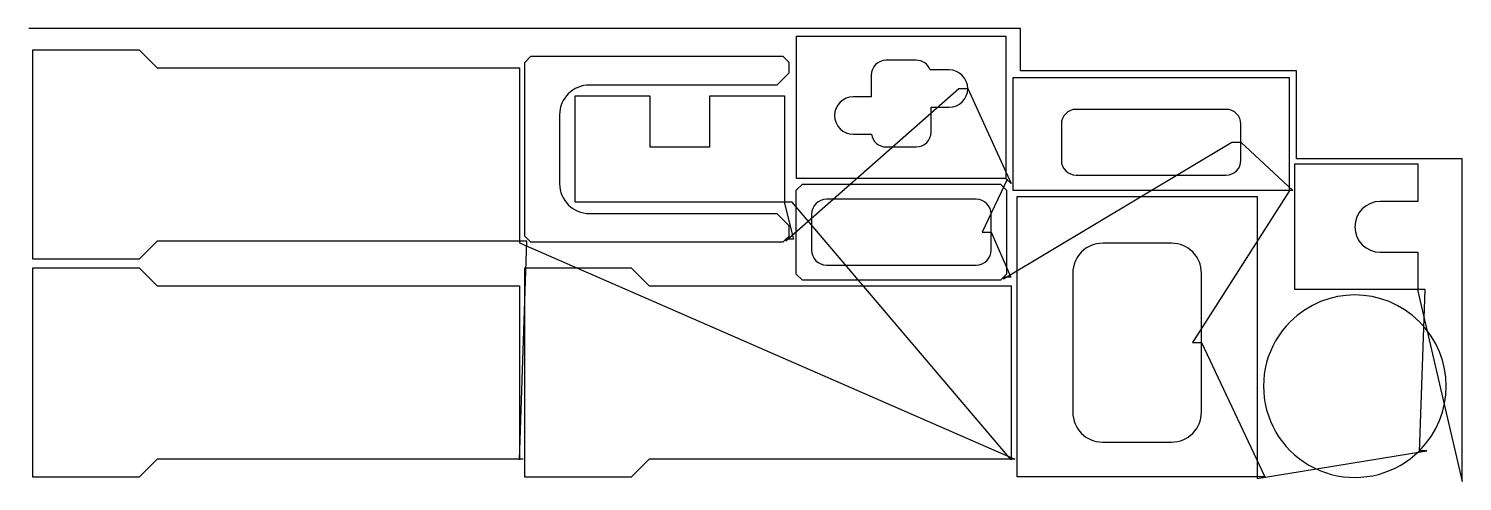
# Model space of a CAD drawing. Header units: metres. Extents: x 0 to 4789, y 0 to 1513.
import ezdxf

# ---------------------------------------------------------------- set-up
doc = ezdxf.new("R2010")
doc.units = ezdxf.units.M

msp = doc.modelspace()

# ---------------------------------------------------------------- linework, layer by layer
at = {"layer": 'TOOL_0'}
for p, q in [((1.001, 1513.306), (0.001, 1513.306)), ((3313.016, 1513.306), (1.001, 1513.306)), ((2564.561, 1012.816), (2564.561, 1487.816)), ((2564.561, 1487.816), (3264.561, 1487.816)), ((3264.561, 1487.816), (3264.561, 1012.816)), ((3313.016, 1372.807), (3313.016, 1513.306)), ((13.999, 742.687), (13.999, 1442.687)), ((13.999, 1442.687), (368.999, 1442.687)), ((368.999, 1442.687), (429, 1382.686)), ((1657.117, 1400.594), (1677.761, 1421.238)), ((1657.117, 819.683), (1657.117, 1400.594)), ((1677.761, 1421.238), (2519.317, 1421.238)), ((2519.317, 1421.238), (2539.317, 1401.238)), ((2539.317, 1401.238), (2539.317, 1364.888)), ((2964.561, 1407.816), (2864.561, 1407.816)), ((429, 1382.686), (1639.007, 1382.686)), ((1639.007, 1382.686), (1639.007, 802.686)), ((2539.317, 1364.888), (2499.317, 1324.888)), ((2814.561, 1357.816), (2814.561, 1285.316)), ((3074.561, 1375.316), (3011.398, 1375.316)), ((3288.426, 972.527), (3288.426, 1349.527)), ((3288.426, 1349.527), (4210.626, 1349.527)), ((4234.859, 1372.807), (3313.016, 1372.807)), ((4210.626, 1349.527), (4210.626, 972.527)), ((4234.859, 1077.656), (4234.859, 1372.807)), ((2499.317, 1324.888), (1873.217, 1324.888)), ((2529.317, 804.038), (3107.061, 1312.816)), ((3107.061, 1312.816), (3137.061, 1312.816)), ((3137.061, 1312.816), (3282.239, 995.139)), ((1825.036, 933.489), (1825.036, 1288.489)), ((1825.036, 1288.489), (2075.036, 1288.489)), ((2075.036, 1288.489), (2075.036, 1118.489)), ((2275.036, 1118.489), (2275.036, 1288.489)), ((2275.036, 1288.489), (2525.036, 1288.489)), ((2525.036, 1288.489), (2525.036, 933.489)), ((2814.561, 1285.316), (2754.561, 1285.316)), ((3014.561, 1167.816), (3014.561, 1250.316)), ((3014.561, 1250.316), (3074.561, 1250.316)), ((1773.467, 1225.138), (1773.467, 995.138)), ((3999.526, 1243.527), (3499.526, 1243.527)), ((2754.561, 1160.316), (2815.127, 1160.316)), ((3449.526, 1193.527), (3449.526, 1073.527)), ((4049.526, 1133.527), (4049.526, 1193.527)), ((2075.036, 1118.489), (2275.036, 1118.489)), ((2864.561, 1117.816), (2964.561, 1117.816)), ((3256.098, 677.245), (4019.526, 1133.527)), ((4019.526, 1133.527), (4049.526, 1133.527)), ((4049.526, 1073.527), (4049.526, 1133.527)), ((4049.526, 1133.527), (4223.126, 972.527)), ((4230.042, 640.885), (4230.042, 1060.885)), ((4230.042, 1060.885), (4640.042, 1060.885)), ((4788.982, 1077.656), (4234.859, 1077.656)), ((4640.042, 1060.885), (4640.042, 935.885)), ((4788.982, 0.998), (4788.982, 1077.656)), ((3264.561, 1012.816), (2564.561, 1012.816)), ((3268.097, 1009.28), (3185.17, 832.873)), ((3282.239, 995.139), (3264.561, 1012.816)), ((3264.561, 1012.816), (3268.097, 1009.28)), ((3499.526, 1023.527), (3999.526, 1023.527)), ((2564.071, 973.328), (2584.415, 993.672)), ((2564.071, 692.417), (2564.071, 973.328)), ((2584.415, 993.672), (3245.926, 993.672)), ((3245.926, 993.672), (3266.27, 973.328)), ((3266.27, 973.328), (3266.27, 692.417)), ((4210.626, 972.527), (3288.426, 972.527)), ((4210.626, 970.027), (3887.638, 463.599)), ((4223.126, 972.527), (4210.626, 972.527)), ((4210.626, 972.527), (4210.626, 970.027)), ((2525.036, 933.489), (1825.036, 933.489)), ((2550.036, 933.489), (2525.036, 933.489)), ((2525.036, 933.489), (2525.036, 928.489)), ((2525.036, 928.489), (2554.317, 809.039)), ((3282.156, 71.5), (2550.036, 933.489)), ((3165.17, 942.873), (2665.17, 942.873)), ((3301.538, 14.999), (3301.538, 952.199)), ((3301.538, 952.199), (4103.738, 952.199)), ((4103.738, 952.199), (4103.738, 14.999)), ((4640.042, 935.885), (4515.042, 935.885)), ((1873.217, 895.388), (2499.317, 895.388)), ((2499.317, 895.388), (2539.317, 855.388)), ((2615.17, 892.873), (2615.17, 772.873)), ((3215.17, 832.873), (3215.17, 892.873)), ((1677.761, 799.039), (1657.117, 819.683)), ((2539.317, 819.038), (2529.317, 809.038)), ((2539.317, 855.388), (2539.317, 819.038)), ((3185.17, 832.873), (3215.17, 832.873)), ((3215.17, 772.873), (3215.17, 832.873)), ((3215.17, 832.873), (3281.098, 682.245)), ((428.998, 802.686), (368.999, 742.687)), ((1639.007, 802.686), (428.998, 802.686)), ((1639.007, 71.5), (1664.007, 802.686)), ((1664.007, 802.686), (1639.007, 802.686)), ((1639.007, 802.686), (1639.007, 797.686)), ((1639.007, 797.686), (3294.656, 74)), ((2519.317, 799.039), (1677.761, 799.039)), ((2529.317, 809.039), (2519.317, 799.039)), ((2554.317, 809.039), (2529.317, 809.039)), ((2529.317, 809.038), (2529.317, 804.038)), ((3817.638, 796.099), (3587.638, 796.099)), ((368.999, 742.687), (13.999, 742.687)), ((2665.17, 722.873), (3165.17, 722.873)), ((4515.042, 765.885), (4640.042, 765.885)), ((4640.042, 765.885), (4640.042, 640.885)), ((13.999, 14.001), (13.999, 714.001)), ((13.999, 714.001), (368.999, 714.001)), ((368.999, 714.001), (429, 654)), ((1657.148, 14.001), (1657.148, 714.001)), ((1657.148, 714.001), (2012.148, 714.001)), ((2012.148, 714.001), (2072.149, 654)), ((2584.415, 672.073), (2564.071, 692.417)), ((3245.926, 672.073), (2584.415, 672.073)), ((3256.098, 682.245), (3245.926, 672.073)), ((3266.27, 692.417), (3256.098, 682.245)), ((3281.098, 682.245), (3256.098, 682.245)), ((3256.098, 682.245), (3256.098, 677.245)), ((3487.638, 696.099), (3487.638, 231.099)), ((3917.638, 463.599), (3917.638, 696.099)), ((429, 654), (1639.007, 654)), ((1639.007, 654), (1639.007, 74)), ((2072.149, 654), (3282.156, 654)), ((3282.156, 654), (3282.156, 74)), ((4640.042, 640.885), (4230.042, 640.885)), ((4665.042, 640.885), (4640.042, 640.885)), ((4640.042, 640.885), (4640.042, 635.885)), ((4640.042, 635.885), (4788.982, -0.002)), ((4645.516, 97.331), (4665.042, 640.885)), ((3887.638, 463.599), (3917.638, 463.599)), ((3917.638, 231.098), (3917.638, 463.599)), ((3917.638, 463.599), (4128.738, 14.999)), ((3587.638, 131.099), (3817.638, 131.099)), ((4103.738, 9.999), (4670.516, 102.331)), ((4670.516, 102.331), (4645.516, 102.331)), ((4645.516, 102.331), (4645.516, 97.331)), ((428.998, 74), (368.999, 14.001)), ((1639.007, 74), (428.998, 74)), ((1651.507, 74), (1639.007, 74)), ((1639.007, 74), (1639.007, 71.5)), ((2072.147, 74), (2012.148, 14.001)), ((3282.156, 74), (2072.147, 74)), ((3294.656, 74), (3282.156, 74)), ((3282.156, 74), (3282.156, 71.5)), ((368.999, 14.001), (13.999, 14.001)), ((2012.148, 14.001), (1657.148, 14.001)), ((4103.738, 14.999), (3301.538, 14.999)), ((4128.738, 14.999), (4103.738, 14.999)), ((4103.738, 14.999), (4103.738, 9.999)), ((4788.982, -0.002), (4788.982, 0.998)), ((4788.982, 0.998), (4788.982, -0.002)), ((4788.982, -0.002), (4788.982, 0.998))]:
    msp.add_line(p, q, dxfattribs=at)
for centre, radius, start, end in [((2864.561, 1357.816), 50, 90, 180), ((2964.529, 1357.77), 50.046, 20.52402, 89.963364), ((3074.561, 1312.816), 62.5, 0, 90), ((1873.217, 1225.138), 99.75, 90, 180), ((3074.561, 1312.816), 62.5, 270, 0), ((2754.561, 1222.816), 62.5, 90, 270), ((3499.544, 1193.509), 50.018, 90.020619, 179.979381), ((3999.508, 1193.509), 50.018, 0.020619, 89.979381), ((2864.587, 1167.846), 50.03, 188.65648, 269.970224), ((2964.561, 1167.816), 50, 270, 0), ((3499.544, 1073.545), 50.018, 180.020619, 269.979381), ((3999.508, 1073.545), 50.018, 270.020619, 359.979381), ((1873.217, 995.138), 99.75, 180, 270), ((2665.188, 892.855), 50.018, 90.020619, 179.979381), ((3165.152, 892.855), 50.018, 0.020619, 89.979381), ((4515.042, 850.885), 85, 90, 270), ((2665.188, 772.891), 50.018, 180.020619, 269.979381), ((3165.152, 772.891), 50.018, 270.020619, 359.979381), ((3587.638, 696.099), 100, 90, 180), ((3817.638, 696.099), 100, 0, 90), ((4429.848, 317.998), 305, 315.000133, 134.999601), ((4429.848, 317.999), 305.001, 134.999734, 315), ((3587.638, 231.099), 100, 180, 270), ((3817.638, 231.099), 100, 270, 359.999427)]:
    msp.add_arc(centre, radius, start, end, dxfattribs=at)

doc.saveas('drawing.dxf')
